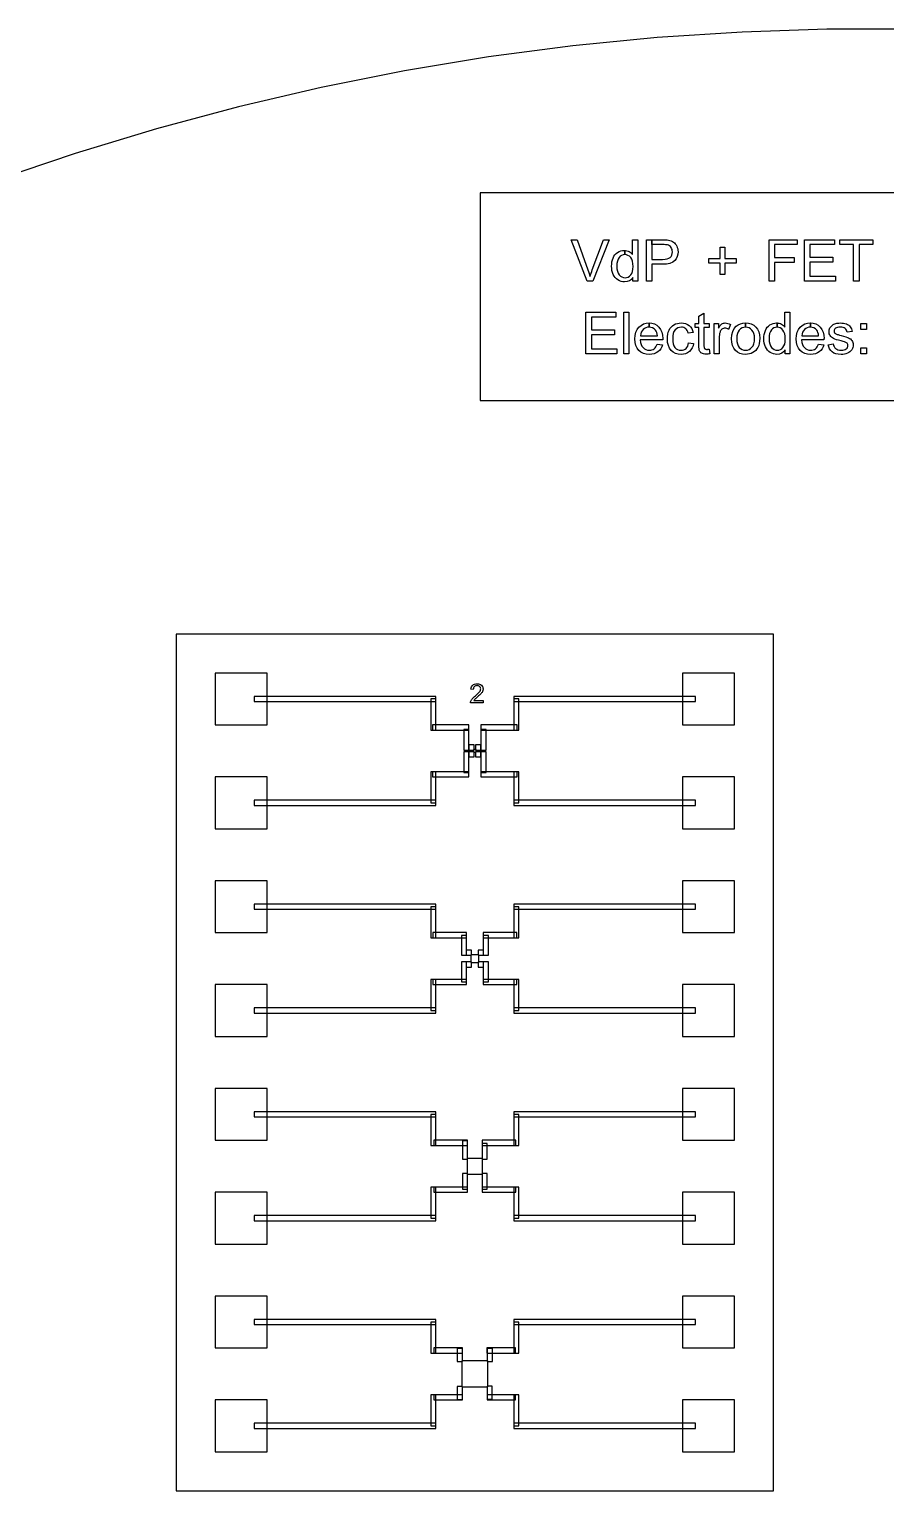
# Model space of a CAD drawing. Extents: x -50500 to 50500, y -50600 to 50400.
# Drawn here: x -16182 to 314, y 21750 to 49900 of the extents above; entities that cross this region are included whole.
import ezdxf

# ---------------------------------------------------------------- set-up
doc = ezdxf.new("R2010")
doc.units = 0
for name, color, linetype in [('Alignment_Marks', 4, 'CONTINUOUS'), ('Channels', 5, 'CONTINUOUS'), ('Contacts', 6, 'CONTINUOUS'), ('Sample_Outlines', 3, 'CONTINUOUS'), ('Wafer_Outline', 2, 'CONTINUOUS')]:
    doc.layers.add(name, color=color, linetype=linetype)

# ---------------------------------------------------------------- blocks, each defined once
blk = doc.blocks.new('WAFER')
at = {"layer": 'Wafer_Outline', "linetype": 'CONTINUOUS'}
blk.add_lwpolyline([(16846.748, 47083.506), (15297.199, 47609.507), (13731.269, 48084.527), (12150.636, 48508.056), (10556.991, 48879.642), (8952.041, 49198.886), (7337.506, 49465.447), (5715.113, 49679.039), (4086.601, 49839.434), (2453.712, 49946.459), (818.196, 50000), (-818.196, 50000), (-2453.712, 49946.459), (-4086.601, 49839.434), (-5715.113, 49679.039), (-7337.506, 49465.447), (-8952.041, 49198.886), (-10556.991, 48879.642), (-12150.636, 48508.056), (-13731.269, 48084.527), (-15297.199, 47609.507), (-16846.748, 47083.506)], dxfattribs=at)

msp = doc.modelspace()

# ---------------------------------------------------------------- linework, layer by layer
at = {"layer": 'Alignment_Marks', "linetype": 'CONTINUOUS'}
for points in [[(-5434.8, 45046.85), (-5745.2, 45846.85), (-5630.8, 45846.85), (-5422.8, 45266.05), (-5410.8, 45231.65), (-5399.6, 45198.05), (-5390, 45166.05), (-5380.4, 45134.85), (-5371.6, 45167.65), (-5361.2, 45200.45), (-5349.2, 45233.25), (-5337.2, 45266.05), (-5121.2, 45846.85), (-5013.2, 45846.85), (-5326.8, 45046.85), (-5434.8, 45046.85)], [(-4561.2, 45559.65), (-4561.2, 45846.85), (-4463.6, 45846.85), (-4463.6, 45046.85), (-4554.8, 45046.85), (-4554.8, 45119.65), (-4586, 45082.05), (-4622.8, 45054.85), (-4666.8, 45038.85), (-4717.2, 45034.05), (-4751.6, 45035.65), (-4783.6, 45042.85), (-4815.6, 45054.85), (-4844.4, 45071.65), (-4872.4, 45092.45), (-4896.4, 45117.25), (-4917.2, 45145.25), (-4934.8, 45178.05), (-4949.2, 45214.05), (-4958.8, 45251.65), (-4964.4, 45292.45), (-4966, 45336.45), (-4964.4, 45378.05), (-4959.6, 45418.85), (-4950.8, 45456.45), (-4937.2, 45493.25), (-4922, 45526.85), (-4901.2, 45555.65), (-4878, 45580.45), (-4850.8, 45602.05), (-4821.2, 45618.05), (-4789.2, 45630.05), (-4756.4, 45636.45), (-4721.2, 45639.65), (-4712.4, 45638.85), (-4712.4, 45558.05), (-4743.6, 45554.05), (-4772.4, 45544.45), (-4798.8, 45527.65), (-4822, 45504.45), (-4841.2, 45473.25), (-4854.8, 45435.65), (-4862.8, 45389.25), (-4865.2, 45336.45), (-4862.8, 45283.65), (-4854, 45238.05), (-4839.6, 45200.45), (-4818.8, 45169.25), (-4794.8, 45145.25), (-4767.6, 45128.45), (-4738.8, 45118.05), (-4707.6, 45114.85), (-4677.2, 45118.05), (-4648.4, 45127.65), (-4622.8, 45143.65), (-4598.8, 45166.85), (-4578.8, 45196.45), (-4564.4, 45233.25), (-4556.4, 45277.25), (-4553.2, 45327.65), (-4556.4, 45382.85), (-4564.4, 45430.85), (-4579.6, 45470.05), (-4598.8, 45502.85), (-4623.6, 45526.85), (-4650.8, 45543.65), (-4679.6, 45554.05), (-4712.4, 45558.05), (-4712.4, 45638.85), (-4696.4, 45638.05), (-4672.4, 45633.25), (-4649.2, 45626.05), (-4628.4, 45617.25), (-4609.2, 45605.25), (-4590.8, 45591.65), (-4575.6, 45576.45), (-4561.2, 45559.65)], [(-4190.8, 45752.45), (-4190.8, 45846.85), (-3994.8, 45846.85), (-3958, 45846.05), (-3925.2, 45844.45), (-3896.4, 45842.85), (-3873.2, 45838.85), (-3845.2, 45832.45), (-3819.6, 45824.45), (-3795.6, 45814.05), (-3774.8, 45801.25), (-3756.4, 45786.05), (-3738.8, 45768.45), (-3723.6, 45747.65), (-3710.8, 45724.45), (-3700.4, 45698.85), (-3692.4, 45672.45), (-3687.6, 45644.45), (-3686, 45615.65), (-3690.8, 45566.05), (-3702.8, 45521.25), (-3722.8, 45479.65), (-3750.8, 45442.85), (-3790, 45411.65), (-3842, 45389.25), (-3907.6, 45376.45), (-3986, 45372.45), (-4190.8, 45372.45), (-4190.8, 45046.85), (-4296.4, 45046.85), (-4296.4, 45846.85), (-4190.8, 45846.85), (-4190.8, 45752.45), (-4190.8, 45466.85), (-3984.4, 45466.85), (-3936.4, 45468.45), (-3896.4, 45475.65), (-3864.4, 45487.65), (-3838.8, 45504.45), (-3819.6, 45525.25), (-3806, 45550.85), (-3798, 45579.65), (-3795.6, 45612.45), (-3797.2, 45636.45), (-3802, 45658.85), (-3810, 45678.85), (-3821.2, 45698.05), (-3834.8, 45714.05), (-3850.8, 45727.65), (-3867.6, 45738.05), (-3887.6, 45745.25), (-3903.6, 45748.45), (-3926, 45750.05), (-3953.2, 45751.65), (-3986, 45752.45), (-4190.8, 45752.45)], [(-2878, 45176.45), (-2878, 45395.65), (-3095.6, 45395.65), (-3095.6, 45486.85), (-2878, 45486.85), (-2878, 45705.25), (-2785.2, 45705.25), (-2785.2, 45486.85), (-2566.8, 45486.85), (-2566.8, 45395.65), (-2785.2, 45395.65), (-2785.2, 45176.45), (-2878, 45176.45)], [(-1933.2, 45046.85), (-1933.2, 45846.85), (-1393.2, 45846.85), (-1393.2, 45752.45), (-1827.6, 45752.45), (-1827.6, 45504.45), (-1451.6, 45504.45), (-1451.6, 45410.05), (-1827.6, 45410.05), (-1827.6, 45046.85), (-1933.2, 45046.85)], [(-1254, 45046.85), (-1254, 45846.85), (-675.6, 45846.85), (-675.6, 45752.45), (-1147.6, 45752.45), (-1147.6, 45507.65), (-705.2, 45507.65), (-705.2, 45413.25), (-1147.6, 45413.25), (-1147.6, 45141.25), (-657.2, 45141.25), (-657.2, 45046.85), (-1254, 45046.85)], [(-306.8, 45046.85), (-306.8, 45752.45), (-570.8, 45752.45), (-570.8, 45846.85), (63.6, 45846.85), (63.6, 45752.45), (-201.2, 45752.45), (-201.2, 45046.85), (-306.8, 45046.85)], [(-5461.2, 43650), (-5461.2, 44450), (-4882.8, 44450), (-4882.8, 44355.6), (-5355.6, 44355.6), (-5355.6, 44110.8), (-4913.2, 44110.8), (-4913.2, 44016.4), (-5355.6, 44016.4), (-5355.6, 43744.4), (-4864.4, 43744.4), (-4864.4, 43650), (-5461.2, 43650)], [(-4733.2, 43650), (-4733.2, 44450), (-4634.8, 44450), (-4634.8, 43650), (-4733.2, 43650)], [(-4354, 44222.8), (-4302, 44237.2), (-4244.4, 44242.8), (-4243.6, 44242.8), (-4243.6, 44162), (-4276.4, 44158.8), (-4306, 44150.8), (-4334, 44136.4), (-4358, 44116.4), (-4378, 44092.4), (-4394, 44063.6), (-4403.6, 44031.6), (-4408.4, 43995.6), (-4084.4, 43995.6), (-4090, 44029.2), (-4097.2, 44059.6), (-4108.4, 44084.4), (-4122, 44105.2), (-4147.6, 44130), (-4175.6, 44147.6), (-4208.4, 44158), (-4243.6, 44162), (-4243.6, 44242.8), (-4189.2, 44237.2), (-4139.6, 44222.8), (-4094.8, 44198), (-4054.8, 44163.6), (-4022.8, 44119.6), (-3999.6, 44068.4), (-3986, 44008.4), (-3981.2, 43941.2), (-3982, 43935.6), (-3982, 43914.8), (-4414, 43914.8), (-4409.2, 43869.2), (-4398, 43830), (-4382, 43796.4), (-4359.6, 43768.4), (-4334, 43746), (-4305.2, 43730), (-4274, 43720.4), (-4238.8, 43718), (-4213.2, 43719.6), (-4189.2, 43724.4), (-4166.8, 43733.2), (-4146.8, 43746), (-4128.4, 43762), (-4112.4, 43782.8), (-4098.8, 43806.8), (-4086, 43836.4), (-3984.4, 43824.4), (-3998.8, 43782), (-4018.8, 43745.2), (-4043.6, 43712.4), (-4073.2, 43686), (-4108.4, 43664.4), (-4147.6, 43649.2), (-4191.6, 43639.6), (-4239.6, 43637.2), (-4299.6, 43641.2), (-4353.2, 43656.4), (-4400.4, 43680.4), (-4441.2, 43714.8), (-4474, 43758), (-4496.4, 43808.4), (-4510.8, 43867.6), (-4515.6, 43934.8), (-4510.8, 44003.6), (-4496.4, 44064.4), (-4473.2, 44117.2), (-4440.4, 44162), (-4399.6, 44196.4), (-4354, 44222.8)], [(-3482.8, 43862), (-3386, 43850), (-3398, 43802), (-3414.8, 43760.4), (-3438, 43723.6), (-3467.6, 43693.2), (-3502, 43668.4), (-3540.4, 43650.8), (-3582, 43640.4), (-3627.6, 43637.2), (-3684.4, 43641.2), (-3734.8, 43656.4), (-3780.4, 43680.4), (-3818.8, 43714), (-3850.8, 43757.2), (-3873.2, 43808.4), (-3886.8, 43869.2), (-3890.8, 43937.2), (-3889.2, 43982.8), (-3883.6, 44025.2), (-3874, 44064.4), (-3859.6, 44102), (-3842.8, 44134.8), (-3821.2, 44162.8), (-3795.6, 44186.8), (-3765.2, 44206.8), (-3733.2, 44222.8), (-3698.8, 44233.2), (-3664.4, 44239.6), (-3626.8, 44242.8), (-3582, 44239.6), (-3541.2, 44230.8), (-3504.4, 44215.6), (-3472.4, 44194.8), (-3445.2, 44167.6), (-3423.6, 44136.4), (-3406.8, 44100.4), (-3395.6, 44059.6), (-3490.8, 44044.4), (-3499.6, 44071.6), (-3510, 44095.6), (-3523.6, 44115.6), (-3539.6, 44132.4), (-3558, 44145.2), (-3578, 44154), (-3599.6, 44159.6), (-3622.8, 44162), (-3658.8, 44158), (-3690.8, 44148.4), (-3718.8, 44131.6), (-3743.6, 44108.4), (-3764.4, 44078), (-3778.8, 44039.6), (-3787.6, 43994), (-3790, 43940.4), (-3787.6, 43886), (-3778.8, 43839.6), (-3765.2, 43800.4), (-3745.2, 43770.8), (-3721.2, 43746.8), (-3694, 43730.8), (-3662.8, 43721.2), (-3628.4, 43718), (-3601.2, 43719.6), (-3575.6, 43726), (-3552.4, 43737.2), (-3531.6, 43753.2), (-3514.8, 43772.4), (-3500.4, 43798), (-3490, 43827.6), (-3482.8, 43862)], [(-3087.6, 43738), (-3074, 43650.8), (-3094, 43647.6), (-3113.2, 43644.4), (-3130.8, 43642.8), (-3147.6, 43642), (-3173.2, 43642.8), (-3195.6, 43646), (-3214.8, 43651.6), (-3230.8, 43659.6), (-3244.4, 43668.4), (-3255.6, 43678), (-3265.2, 43690), (-3272.4, 43703.6), (-3278, 43721.2), (-3281.2, 43746), (-3283.6, 43778.8), (-3284.4, 43819.6), (-3284.4, 44153.2), (-3356.4, 44153.2), (-3356.4, 44229.2), (-3284.4, 44229.2), (-3284.4, 44373.2), (-3186.8, 44431.6), (-3186.8, 44229.2), (-3087.6, 44229.2), (-3087.6, 44153.2), (-3186.8, 44153.2), (-3186.8, 43814), (-3186.8, 43794.8), (-3185.2, 43779.6), (-3183.6, 43767.6), (-3182, 43760.4), (-3178.8, 43754), (-3174.8, 43749.2), (-3170, 43745.2), (-3164.4, 43741.2), (-3158, 43738), (-3150.8, 43735.6), (-3141.2, 43734), (-3130.8, 43734), (-3122, 43734), (-3112.4, 43734.8), (-3101.2, 43735.6), (-3087.6, 43738)], [(-2993.2, 43650), (-2993.2, 44229.2), (-2904.4, 44229.2), (-2904.4, 44142), (-2888.4, 44169.2), (-2872.4, 44192.4), (-2857.2, 44210.8), (-2842, 44222.8), (-2827.6, 44230.8), (-2812.4, 44238), (-2795.6, 44241.2), (-2778.8, 44242.8), (-2754, 44240.4), (-2729.2, 44234.8), (-2703.6, 44224.4), (-2678, 44210.8), (-2711.6, 44119.6), (-2730, 44129.2), (-2747.6, 44135.6), (-2766, 44139.6), (-2783.6, 44141.2), (-2799.6, 44139.6), (-2814, 44136.4), (-2828.4, 44130), (-2842, 44121.2), (-2854, 44110.8), (-2864.4, 44098.8), (-2872.4, 44083.6), (-2878, 44068.4), (-2886, 44040.4), (-2890.8, 44013.2), (-2894, 43983.6), (-2894.8, 43953.2), (-2894.8, 43650), (-2993.2, 43650)], [(-2384.4, 44161.2), (-2384.4, 44242.8), (-2327.6, 44238), (-2275.6, 44222.8), (-2230, 44198.8), (-2189.2, 44164.4), (-2156.4, 44121.2), (-2132.4, 44070.8), (-2118, 44013.2), (-2113.2, 43947.6), (-2115.6, 43894.8), (-2122, 43847.6), (-2132.4, 43806.8), (-2146.8, 43771.6), (-2166, 43741.2), (-2188.4, 43714.8), (-2214.8, 43691.6), (-2244.4, 43672.4), (-2277.2, 43656.4), (-2311.6, 43646), (-2347.6, 43638.8), (-2384.4, 43637.2), (-2442.8, 43641.2), (-2494.8, 43656.4), (-2541.2, 43680.4), (-2581.2, 43714.8), (-2614, 43758), (-2637.2, 43810), (-2651.6, 43870.8), (-2656.4, 43939.6), (-2650.8, 44014.8), (-2634, 44079.6), (-2606, 44134), (-2566.8, 44178), (-2527.6, 44206), (-2483.6, 44226), (-2436.4, 44238), (-2384.4, 44242.8), (-2384.4, 44161.2), (-2419.6, 44157.2), (-2452.4, 44146.8), (-2481.2, 44130), (-2506.8, 44106), (-2527.6, 44074.8), (-2542.8, 44037.2), (-2552.4, 43991.6), (-2554.8, 43939.6), (-2552.4, 43887.6), (-2542.8, 43842), (-2527.6, 43803.6), (-2506.8, 43772.4), (-2481.2, 43748.4), (-2452.4, 43731.6), (-2419.6, 43721.2), (-2384.4, 43718), (-2349.2, 43721.2), (-2318, 43731.6), (-2289.2, 43748.4), (-2262.8, 43773.2), (-2242, 43804.4), (-2226.8, 43842.8), (-2217.2, 43889.2), (-2214, 43942.8), (-2217.2, 43993.2), (-2226.8, 44037.2), (-2242, 44074.8), (-2263.6, 44106), (-2289.2, 44130), (-2318, 44146.8), (-2350, 44157.2), (-2384.4, 44161.2)], [(-1628.4, 44162.8), (-1628.4, 44450), (-1530.8, 44450), (-1530.8, 43650), (-1622, 43650), (-1622, 43722.8), (-1653.2, 43685.2), (-1690, 43658), (-1734, 43642), (-1784.4, 43637.2), (-1818.8, 43638.8), (-1850.8, 43646), (-1882, 43658), (-1911.6, 43674.8), (-1939.6, 43695.6), (-1963.6, 43720.4), (-1984.4, 43748.4), (-2002, 43781.2), (-2016.4, 43817.2), (-2026, 43854.8), (-2031.6, 43895.6), (-2033.2, 43939.6), (-2031.6, 43981.2), (-2026, 44022), (-2018, 44059.6), (-2004.4, 44096.4), (-1988.4, 44130), (-1968.4, 44158.8), (-1945.2, 44183.6), (-1918, 44205.2), (-1888.4, 44221.2), (-1856.4, 44233.2), (-1823.6, 44239.6), (-1788.4, 44242.8), (-1778.8, 44242), (-1778.8, 44161.2), (-1810.8, 44157.2), (-1839.6, 44147.6), (-1866, 44130.8), (-1889.2, 44107.6), (-1907.6, 44076.4), (-1922, 44038.8), (-1930, 43992.4), (-1932.4, 43939.6), (-1930, 43886.8), (-1921.2, 43841.2), (-1906, 43803.6), (-1886, 43772.4), (-1861.2, 43748.4), (-1834.8, 43731.6), (-1806, 43721.2), (-1774.8, 43718), (-1744.4, 43721.2), (-1715.6, 43730.8), (-1690, 43746.8), (-1666, 43770), (-1646, 43799.6), (-1631.6, 43836.4), (-1623.6, 43880.4), (-1620.4, 43930.8), (-1623.6, 43986), (-1631.6, 44034), (-1646.8, 44073.2), (-1666, 44106), (-1690.8, 44130), (-1717.2, 44146.8), (-1746.8, 44157.2), (-1778.8, 44161.2), (-1778.8, 44242), (-1763.6, 44241.2), (-1739.6, 44236.4), (-1716.4, 44229.2), (-1694.8, 44220.4), (-1676.4, 44208.4), (-1658, 44194.8), (-1642.8, 44179.6), (-1628.4, 44162.8)], [(-1247.6, 44222.8), (-1195.6, 44237.2), (-1138.8, 44242.8), (-1137.2, 44242.8), (-1137.2, 44162), (-1170, 44158.8), (-1200.4, 44150.8), (-1227.6, 44136.4), (-1251.6, 44116.4), (-1272.4, 44092.4), (-1287.6, 44063.6), (-1297.2, 44031.6), (-1302, 43995.6), (-978.8, 43995.6), (-983.6, 44029.2), (-991.6, 44059.6), (-1002, 44084.4), (-1015.6, 44105.2), (-1041.2, 44130), (-1070, 44147.6), (-1102, 44158), (-1137.2, 44162), (-1137.2, 44242.8), (-1083.6, 44237.2), (-1033.2, 44222.8), (-988.4, 44198), (-948.4, 44163.6), (-916.4, 44119.6), (-893.2, 44068.4), (-879.6, 44008.4), (-874.8, 43941.2), (-875.6, 43935.6), (-875.6, 43914.8), (-1307.6, 43914.8), (-1302.8, 43869.2), (-1291.6, 43830), (-1275.6, 43796.4), (-1254, 43768.4), (-1228.4, 43746), (-1198.8, 43730), (-1167.6, 43720.4), (-1132.4, 43718), (-1106.8, 43719.6), (-1082.8, 43724.4), (-1060.4, 43733.2), (-1040.4, 43746), (-1022, 43762), (-1006.8, 43782.8), (-992.4, 43806.8), (-979.6, 43836.4), (-878, 43824.4), (-893.2, 43782), (-912.4, 43745.2), (-938, 43712.4), (-966.8, 43686), (-1002, 43664.4), (-1041.2, 43649.2), (-1085.2, 43639.6), (-1133.2, 43637.2), (-1194, 43641.2), (-1246.8, 43656.4), (-1294.8, 43680.4), (-1334.8, 43714.8), (-1367.6, 43758), (-1390.8, 43808.4), (-1405.2, 43867.6), (-1409.2, 43934.8), (-1405.2, 44003.6), (-1390.8, 44064.4), (-1366.8, 44117.2), (-1334, 44162), (-1293.2, 44196.4), (-1247.6, 44222.8)], [(-794, 43822.8), (-697.2, 43838), (-691.6, 43810.8), (-682, 43786.8), (-668.4, 43766), (-651.6, 43748.4), (-631.6, 43734.8), (-606.8, 43725.2), (-578.8, 43719.6), (-546.8, 43718), (-515.6, 43719.6), (-488.4, 43724.4), (-465.2, 43733.2), (-446.8, 43745.2), (-432.4, 43758.8), (-422, 43774.8), (-416.4, 43791.6), (-414, 43810), (-416.4, 43825.2), (-421.2, 43839.6), (-430, 43851.6), (-442.8, 43862), (-457.2, 43869.2), (-478, 43877.2), (-506.8, 43886), (-542.8, 43895.6), (-593.2, 43908.4), (-634.8, 43920.4), (-668.4, 43932.4), (-693.2, 43942.8), (-713.2, 43953.2), (-730, 43966), (-744.4, 43980.4), (-756.4, 43998), (-766, 44015.6), (-773.2, 44034.8), (-776.4, 44054), (-778, 44075.6), (-776.4, 44094), (-773.2, 44112.4), (-768.4, 44130), (-760.4, 44146.8), (-750.8, 44162.8), (-739.6, 44177.2), (-726.8, 44190), (-711.6, 44202), (-699.6, 44210), (-685.2, 44217.2), (-668.4, 44224.4), (-649.2, 44230.8), (-629.2, 44235.6), (-608.4, 44239.6), (-586.8, 44241.2), (-564.4, 44242.8), (-531.6, 44241.2), (-500.4, 44238), (-471.6, 44230.8), (-445.2, 44222.8), (-421.2, 44212.4), (-400.4, 44199.6), (-382.8, 44185.2), (-368.4, 44169.2), (-358, 44150.8), (-347.6, 44130), (-340.4, 44106), (-334.8, 44080.4), (-430.8, 44066.8), (-435.6, 44087.6), (-443.6, 44106.8), (-454.8, 44122.8), (-469.2, 44136.4), (-486.8, 44147.6), (-506.8, 44155.6), (-530.8, 44160.4), (-557.2, 44162), (-589.2, 44160.4), (-615.6, 44155.6), (-637.2, 44148.4), (-654, 44139.6), (-666.8, 44127.6), (-675.6, 44114.8), (-681.2, 44101.2), (-682.8, 44086.8), (-682, 44077.2), (-680.4, 44068.4), (-676.4, 44060.4), (-670.8, 44052.4), (-664.4, 44045.2), (-655.6, 44038), (-645.2, 44031.6), (-633.2, 44026.8), (-622, 44022.8), (-604.4, 44017.2), (-578.8, 44010), (-546.8, 44001.2), (-498.8, 43987.6), (-458, 43975.6), (-426, 43965.2), (-401.2, 43955.6), (-382, 43946), (-364.4, 43934), (-349.2, 43920.4), (-336.4, 43904.4), (-326.8, 43886), (-318.8, 43866), (-314.8, 43844.4), (-313.2, 43820.4), (-314.8, 43795.6), (-320.4, 43772.4), (-329.2, 43749.2), (-342, 43727.6), (-358, 43706.8), (-376.4, 43688.4), (-398.8, 43673.2), (-424.4, 43660.4), (-452.4, 43650), (-482, 43642), (-514, 43638), (-546.8, 43637.2), (-599.6, 43639.6), (-646, 43648.4), (-686, 43662.8), (-718.8, 43683.6), (-746, 43710), (-767.6, 43742), (-783.6, 43779.6), (-794, 43822.8)], [(-169.2, 44118), (-169.2, 44229.2), (-57.2, 44229.2), (-57.2, 44118), (-169.2, 44118)], [(-169.2, 43650), (-169.2, 43762), (-57.2, 43762), (-57.2, 43650), (-169.2, 43650)]]:
    msp.add_lwpolyline(points, close=True, dxfattribs=at)
at = {"layer": 'Channels', "linetype": 'CONTINUOUS'}
for points in [[(-7500, 42750), (7500, 42750), (7500, 46750), (-7500, 46750), (-7500, 42750)], [(-7575, 36025), (-7625, 36025), (-7625, 35975), (-7575, 35975), (-7575, 36025)], [(-7525, 32075), (-7675, 32075), (-7675, 31925), (-7525, 31925), (-7525, 32075)], [(-7450, 28150), (-7750, 28150), (-7750, 27850), (-7450, 27850), (-7450, 28150)], [(-7350, 24250), (-7850, 24250), (-7850, 23750), (-7350, 23750), (-7350, 24250)]]:
    msp.add_lwpolyline(points, close=True, dxfattribs=at)
at = {"layer": 'Contacts', "linetype": 'CONTINUOUS'}
for points in [[(-12600, 36500), (-11600, 36500), (-11600, 37500), (-12600, 37500), (-12600, 36500)], [(-3600, 36500), (-2600, 36500), (-2600, 37500), (-3600, 37500), (-3600, 36500)], [(-3600, 36500), (-2600, 36500), (-2600, 37500), (-3600, 37500), (-3600, 36500)], [(-7440.623, 36968.307), (-7440.623, 36924.77), (-7684.504, 36924.77), (-7684.504, 36932.887), (-7683.397, 36940.635), (-7681.552, 36948.383), (-7678.969, 36956.132), (-7673.804, 36968.676), (-7667.163, 36980.852), (-7659.046, 36993.027), (-7649.453, 37005.203), (-7638.015, 37017.747), (-7624.364, 37031.399), (-7608.499, 37045.419), (-7590.051, 37061.284), (-7562.748, 37084.16), (-7539.503, 37105.19), (-7521.794, 37123.269), (-7508.88, 37139.135), (-7499.656, 37153.155), (-7493.015, 37167.175), (-7488.956, 37180.827), (-7487.48, 37193.74), (-7488.956, 37206.654), (-7492.646, 37218.46), (-7498.549, 37229.16), (-7507.035, 37239.122), (-7517.366, 37247.239), (-7529.173, 37252.773), (-7542.455, 37256.463), (-7557.213, 37257.57), (-7572.71, 37256.463), (-7586.361, 37252.773), (-7598.906, 37246.501), (-7609.236, 37238.015), (-7618.091, 37227.315), (-7624.364, 37214.771), (-7628.053, 37200.013), (-7629.16, 37183.778), (-7676.018, 37188.575), (-7671.959, 37212.926), (-7664.58, 37234.326), (-7653.88, 37252.404), (-7639.86, 37267.901), (-7622.888, 37279.707), (-7603.333, 37288.193), (-7581.196, 37293.359), (-7556.107, 37295.204), (-7531.017, 37293.359), (-7508.511, 37287.824), (-7488.956, 37278.6), (-7471.984, 37265.687), (-7458.702, 37250.191), (-7448.74, 37232.85), (-7443.206, 37213.664), (-7440.992, 37192.633), (-7441.73, 37181.565), (-7443.206, 37170.496), (-7446.157, 37159.796), (-7450.216, 37149.096), (-7455.381, 37138.028), (-7462.022, 37126.959), (-7470.508, 37115.89), (-7480.47, 37104.084), (-7492.646, 37091.17), (-7508.142, 37076.043), (-7527.328, 37058.702), (-7549.834, 37039.147), (-7568.651, 37023.282), (-7583.409, 37010.368), (-7594.847, 37000.038), (-7602.226, 36992.658), (-7607.761, 36986.386), (-7612.926, 36980.483), (-7617.354, 36974.211), (-7621.412, 36968.307), (-7440.623, 36968.307)], [(-11850, 36950), (-8350, 36950), (-8350, 37050), (-11850, 37050), (-11850, 36950)], [(-8450, 36400), (-8350, 36400), (-8350, 37000), (-8450, 37000), (-8450, 36400)], [(-6850, 36950), (-3350, 36950), (-3350, 37050), (-6850, 37050), (-6850, 36950)], [(-6850, 36400), (-6750, 36400), (-6750, 37000), (-6850, 37000), (-6850, 36400)], [(-8415, 36400), (-7715, 36400), (-7715, 36500), (-8415, 36500), (-8415, 36400)], [(-7815, 36015), (-7715, 36015), (-7715, 36415), (-7815, 36415), (-7815, 36015)], [(-7485, 36400), (-6785, 36400), (-6785, 36500), (-7485, 36500), (-7485, 36400)], [(-7485, 36015), (-7385, 36015), (-7385, 36415), (-7485, 36415), (-7485, 36015)], [(-7715, 36015), (-7615, 36015), (-7615, 36115), (-7715, 36115), (-7715, 36015)], [(-7585, 36015), (-7485, 36015), (-7485, 36115), (-7585, 36115), (-7585, 36015)], [(-7815, 35585), (-7715, 35585), (-7715, 35985), (-7815, 35985), (-7815, 35585)], [(-7715, 35885), (-7615, 35885), (-7615, 35985), (-7715, 35985), (-7715, 35885)], [(-7585, 35885), (-7485, 35885), (-7485, 35985), (-7585, 35985), (-7585, 35885)], [(-7485, 35585), (-7385, 35585), (-7385, 35985), (-7485, 35985), (-7485, 35585)], [(-12600, 34500), (-11600, 34500), (-11600, 35500), (-12600, 35500), (-12600, 34500)], [(-8450, 35000), (-8350, 35000), (-8350, 35600), (-8450, 35600), (-8450, 35000)], [(-8415, 35500), (-7715, 35500), (-7715, 35600), (-8415, 35600), (-8415, 35500)], [(-7485, 35500), (-6785, 35500), (-6785, 35600), (-7485, 35600), (-7485, 35500)], [(-6850, 35000), (-6750, 35000), (-6750, 35600), (-6850, 35600), (-6850, 35000)], [(-3600, 34500), (-2600, 34500), (-2600, 35500), (-3600, 35500), (-3600, 34500)], [(-3600, 34500), (-2600, 34500), (-2600, 35500), (-3600, 35500), (-3600, 34500)], [(-11850, 34950), (-8350, 34950), (-8350, 35050), (-11850, 35050), (-11850, 34950)], [(-6850, 34950), (-3350, 34950), (-3350, 35050), (-6850, 35050), (-6850, 34950)], [(-12600, 32500), (-11600, 32500), (-11600, 33500), (-12600, 33500), (-12600, 32500)], [(-3600, 32500), (-2600, 32500), (-2600, 33500), (-3600, 33500), (-3600, 32500)], [(-3600, 32500), (-2600, 32500), (-2600, 33500), (-3600, 33500), (-3600, 32500)], [(-11850, 32950), (-8350, 32950), (-8350, 33050), (-11850, 33050), (-11850, 32950)], [(-8450, 32400), (-8350, 32400), (-8350, 33000), (-8450, 33000), (-8450, 32400)], [(-6850, 32950), (-3350, 32950), (-3350, 33050), (-6850, 33050), (-6850, 32950)], [(-6850, 32400), (-6750, 32400), (-6750, 33000), (-6850, 33000), (-6850, 32400)], [(-8410, 32400), (-7760, 32400), (-7760, 32500), (-8410, 32500), (-8410, 32400)], [(-7860, 32065), (-7760, 32065), (-7760, 32445), (-7860, 32445), (-7860, 32065)], [(-7440, 32400), (-6790, 32400), (-6790, 32500), (-7440, 32500), (-7440, 32400)], [(-7440, 32065), (-7340, 32065), (-7340, 32445), (-7440, 32445), (-7440, 32065)], [(-7765, 32065), (-7665, 32065), (-7665, 32165), (-7765, 32165), (-7765, 32065)], [(-7535, 32065), (-7435, 32065), (-7435, 32165), (-7535, 32165), (-7535, 32065)], [(-7860, 31555), (-7760, 31555), (-7760, 31935), (-7860, 31935), (-7860, 31555)], [(-7765, 31835), (-7665, 31835), (-7665, 31935), (-7765, 31935), (-7765, 31835)], [(-7535, 31835), (-7435, 31835), (-7435, 31935), (-7535, 31935), (-7535, 31835)], [(-7440, 31555), (-7340, 31555), (-7340, 31935), (-7440, 31935), (-7440, 31555)], [(-8450, 31000), (-8350, 31000), (-8350, 31600), (-8450, 31600), (-8450, 31000)], [(-8410, 31500), (-7760, 31500), (-7760, 31600), (-8410, 31600), (-8410, 31500)], [(-7440, 31500), (-6790, 31500), (-6790, 31600), (-7440, 31600), (-7440, 31500)], [(-6850, 31000), (-6750, 31000), (-6750, 31600), (-6850, 31600), (-6850, 31000)], [(-12600, 30500), (-11600, 30500), (-11600, 31500), (-12600, 31500), (-12600, 30500)], [(-3600, 30500), (-2600, 30500), (-2600, 31500), (-3600, 31500), (-3600, 30500)], [(-3600, 30500), (-2600, 30500), (-2600, 31500), (-3600, 31500), (-3600, 30500)], [(-11850, 30950), (-8350, 30950), (-8350, 31050), (-11850, 31050), (-11850, 30950)], [(-6850, 30950), (-3350, 30950), (-3350, 31050), (-6850, 31050), (-6850, 30950)], [(-12600, 28500), (-11600, 28500), (-11600, 29500), (-12600, 29500), (-12600, 28500)], [(-3600, 28500), (-2600, 28500), (-2600, 29500), (-3600, 29500), (-3600, 28500)], [(-3600, 28500), (-2600, 28500), (-2600, 29500), (-3600, 29500), (-3600, 28500)], [(-11850, 28950), (-8350, 28950), (-8350, 29050), (-11850, 29050), (-11850, 28950)], [(-8450, 28400), (-8350, 28400), (-8350, 29000), (-8450, 29000), (-8450, 28400)], [(-6850, 28950), (-3350, 28950), (-3350, 29050), (-6850, 29050), (-6850, 28950)], [(-6850, 28400), (-6750, 28400), (-6750, 29000), (-6850, 29000), (-6850, 28400)], [(-8390, 28400), (-7740, 28400), (-7740, 28500), (-8390, 28500), (-8390, 28400)], [(-7840, 28140), (-7740, 28140), (-7740, 28490), (-7840, 28490), (-7840, 28140)], [(-7460, 28400), (-6810, 28400), (-6810, 28500), (-7460, 28500), (-7460, 28400)], [(-7460, 28140), (-7360, 28140), (-7360, 28440), (-7460, 28440), (-7460, 28140)], [(-8450, 27000), (-8350, 27000), (-8350, 27600), (-8450, 27600), (-8450, 27000)], [(-8390, 27500), (-7740, 27500), (-7740, 27600), (-8390, 27600), (-8390, 27500)], [(-7840, 27560), (-7740, 27560), (-7740, 27860), (-7840, 27860), (-7840, 27560)], [(-7460, 27560), (-7360, 27560), (-7360, 27860), (-7460, 27860), (-7460, 27560)], [(-7460, 27500), (-6810, 27500), (-6810, 27600), (-7460, 27600), (-7460, 27500)], [(-6850, 27000), (-6750, 27000), (-6750, 27600), (-6850, 27600), (-6850, 27000)], [(-12600, 26500), (-11600, 26500), (-11600, 27500), (-12600, 27500), (-12600, 26500)], [(-3600, 26500), (-2600, 26500), (-2600, 27500), (-3600, 27500), (-3600, 26500)], [(-3600, 26500), (-2600, 26500), (-2600, 27500), (-3600, 27500), (-3600, 26500)], [(-11850, 26950), (-8350, 26950), (-8350, 27050), (-11850, 27050), (-11850, 26950)], [(-6850, 26950), (-3350, 26950), (-3350, 27050), (-6850, 27050), (-6850, 26950)], [(-12600, 24500), (-11600, 24500), (-11600, 25500), (-12600, 25500), (-12600, 24500)], [(-3600, 24500), (-2600, 24500), (-2600, 25500), (-3600, 25500), (-3600, 24500)], [(-3600, 24500), (-2600, 24500), (-2600, 25500), (-3600, 25500), (-3600, 24500)], [(-11850, 24950), (-8350, 24950), (-8350, 25050), (-11850, 25050), (-11850, 24950)], [(-8450, 24400), (-8350, 24400), (-8350, 25000), (-8450, 25000), (-8450, 24400)], [(-6850, 24950), (-3350, 24950), (-3350, 25050), (-6850, 25050), (-6850, 24950)], [(-6850, 24400), (-6750, 24400), (-6750, 25000), (-6850, 25000), (-6850, 24400)], [(-8390, 24400), (-7840, 24400), (-7840, 24500), (-8390, 24500), (-8390, 24400)], [(-7370, 24400), (-6820, 24400), (-6820, 24500), (-7370, 24500), (-7370, 24400)], [(-7940, 24240), (-7840, 24240), (-7840, 24490), (-7940, 24490), (-7940, 24240)], [(-7360, 24240), (-7260, 24240), (-7260, 24490), (-7360, 24490), (-7360, 24240)], [(-7940, 23510), (-7840, 23510), (-7840, 23760), (-7940, 23760), (-7940, 23510)], [(-7365, 23515), (-7265, 23515), (-7265, 23765), (-7365, 23765), (-7365, 23515)], [(-12600, 22500), (-11600, 22500), (-11600, 23500), (-12600, 23500), (-12600, 22500)], [(-8450, 23000), (-8350, 23000), (-8350, 23600), (-8450, 23600), (-8450, 23000)], [(-8390, 23500), (-7840, 23500), (-7840, 23600), (-8390, 23600), (-8390, 23500)], [(-7365, 23500), (-6815, 23500), (-6815, 23600), (-7365, 23600), (-7365, 23500)], [(-6850, 23000), (-6750, 23000), (-6750, 23600), (-6850, 23600), (-6850, 23000)], [(-3600, 22500), (-2600, 22500), (-2600, 23500), (-3600, 23500), (-3600, 22500)], [(-3600, 22500), (-2600, 22500), (-2600, 23500), (-3600, 23500), (-3600, 22500)], [(-11850, 22950), (-8350, 22950), (-8350, 23050), (-11850, 23050), (-11850, 22950)], [(-6850, 22950), (-3350, 22950), (-3350, 23050), (-6850, 23050), (-6850, 22950)]]:
    msp.add_lwpolyline(points, close=True, dxfattribs=at)
at = {"layer": 'Sample_Outlines', "linetype": 'CONTINUOUS'}
msp.add_lwpolyline([(-13350, 21750), (-1850, 21750), (-1850, 38250), (-13350, 38250), (-13350, 21750)], close=True, dxfattribs=at)

# ---------------------------------------------------------------- block references
msp.add_blockref('WAFER', (0, -100))

doc.saveas('drawing.dxf')
